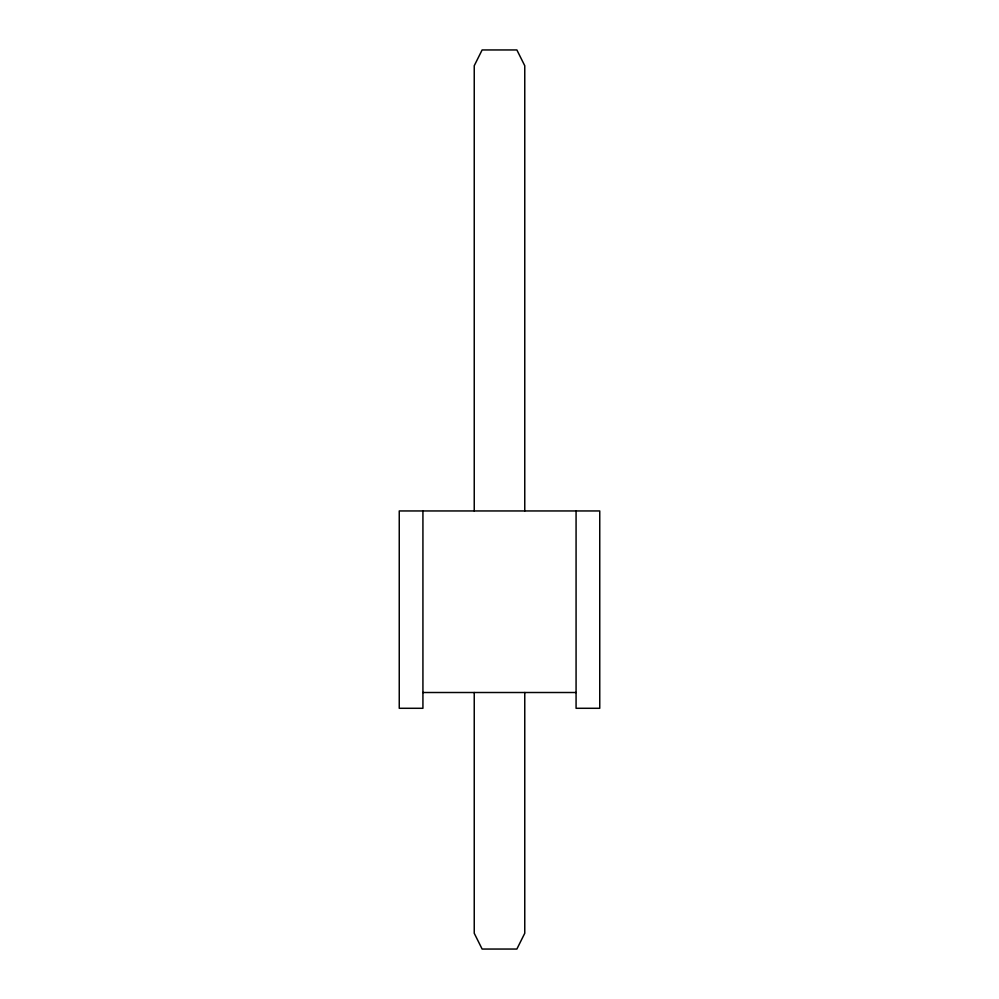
<?xml version="1.0" encoding="UTF-8"?>
<svg xmlns="http://www.w3.org/2000/svg" width="999" height="999" viewBox="0 0 999 999"><rect width="100%" height="100%" fill="white"/><g stroke="black" fill="none" stroke-linecap="round" stroke-linejoin="round"><path stroke-width="1.5" d="M422.927 692.507L576.073 692.507M576.073 510.951L576.073 708.291L599.75 708.291L599.75 510.951L399.25 510.951L399.25 708.291L422.927 708.291L422.927 510.951M524.762 510.951L524.762 65.734L516.87 49.95L482.13 49.95L474.238 65.734L474.238 510.951M524.762 692.507L524.762 933.266L516.87 949.05L482.13 949.05L474.238 933.266L474.238 692.507"/></g></svg>
